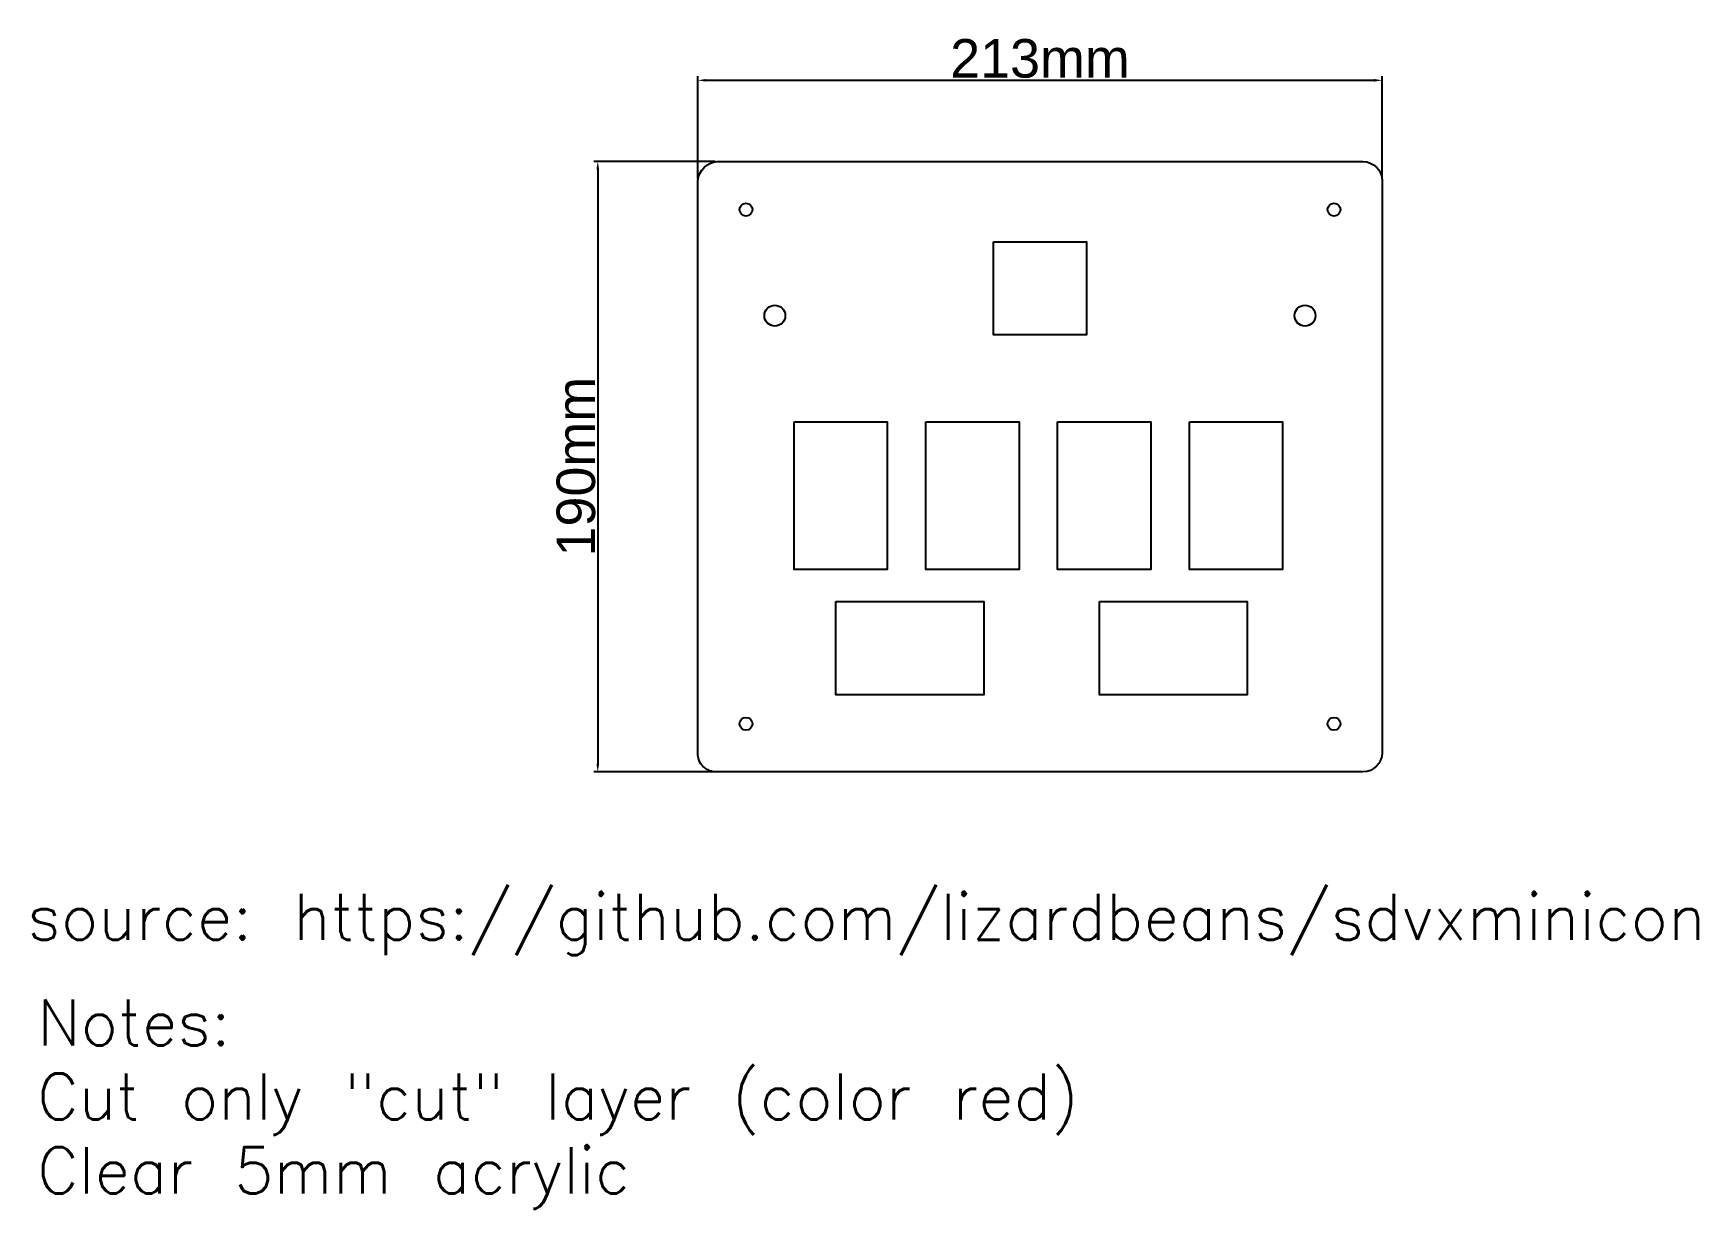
# Model space of a CAD drawing. Header units: millimetres. Extents: x 1240 to 1758, y 931 to 1296.
import ezdxf

# ---------------------------------------------------------------- set-up
doc = ezdxf.new("R2010")
doc.units = ezdxf.units.MM
doc.layers.add('cut', color=10, linetype='Continuous')
doc.layers.add('text', color=80, linetype='Continuous')
doc.styles.add('beat', font='txt.shx')
doc.styles.get("Standard").update_dxf_attribs({"font": 'arial.ttf'})
doc.dimstyles.new('GRANDE', dxfattribs={"dimtxt": 12, "dimasz": 2.5, "dimexe": 1.25, "dimexo": 0.625, "dimtad": 1, "dimtxsty": 'Standard', "dimcen": 2.5, "dimadec": 0, "dimazin": 0, "dimtfac": 1, "dimtmove": 0, "dimatfit": 3, "dimfxl": 1, "dimarcsym": 0})

# ---------------------------------------------------------------- blocks, each defined once
blk = doc.blocks.new('*D3')
at = {"layer": 'Defpoints', "color": 0, "transparency": 16777216}
for p in [(1659.93, 1281.65), (1446.93, 1250.49), (1659.93, 1250.41)]:
    blk.add_point(p, dxfattribs=at)
at = {"layer": 'text', "color": 0, "lineweight": -2, "transparency": 16777216}
for p, q in [((1446.93, 1251.12), (1446.93, 1282.9)), ((1449.43, 1281.65), (1657.43, 1281.65)), ((1659.93, 1251.04), (1659.93, 1282.9))]:
    blk.add_line(p, q, dxfattribs=at)
at = {"layer": 'text', "color": 0, "transparency": 16777216}
for points in [[(1449.43, 1282.06), (1449.43, 1281.23), (1446.93, 1281.65)], [(1657.43, 1282.06), (1657.43, 1281.23), (1659.93, 1281.65)]]:
    blk.add_solid(points, dxfattribs=at)
at = {"layer": 'text', "color": 0, "transparency": 16777216, "insert": (1553.43, 1288.4), "char_height": 12, "attachment_point": 5}
blk.add_mtext('213mm', dxfattribs=at)
blk = doc.blocks.new('*D4')
at = {"layer": 'Defpoints', "color": 0, "transparency": 16777216}
for p in [(1452.93, 1256.41), (1415.81, 1066.41), (1452.93, 1066.41)]:
    blk.add_point(p, dxfattribs=at)
at = {"layer": 'text', "color": 0, "lineweight": -2, "transparency": 16777216}
for p, q in [((1452.31, 1256.41), (1414.56, 1256.41)), ((1415.81, 1253.91), (1415.81, 1068.91)), ((1452.31, 1066.41), (1414.56, 1066.41))]:
    blk.add_line(p, q, dxfattribs=at)
at = {"layer": 'text', "color": 0, "transparency": 16777216}
for points in [[(1415.39, 1253.91), (1416.23, 1253.91), (1415.81, 1256.41)], [(1415.39, 1068.91), (1416.23, 1068.91), (1415.81, 1066.41)]]:
    blk.add_solid(points, dxfattribs=at)
at = {"layer": 'text', "color": 0, "transparency": 16777216, "insert": (1409.06, 1161.41), "char_height": 12, "attachment_point": 5, "rotation": 90}
blk.add_mtext('190mm', dxfattribs=at)

msp = doc.modelspace()

# ---------------------------------------------------------------- linework, layer by layer
at = {"layer": 'cut'}
msp.add_lwpolyline([(1452.933, 1256.413), (1653.93, 1256.413, -0.4039166), (1659.93, 1250.413), (1659.93, 1072.413, -0.4123795), (1653.94, 1066.413), (1452.933, 1066.413, -0.4335222), (1446.933, 1072.334), (1446.933, 1250.492, -0.3471647)], format="xyb", close=True, dxfattribs=at)
for points in [[(1538.929, 1231.416), (1567.929, 1231.416), (1567.929, 1202.416), (1538.929, 1202.416)], [(1476.929, 1175.416), (1505.929, 1175.416), (1505.929, 1129.416), (1476.929, 1129.416)], [(1517.929, 1175.416), (1546.929, 1175.416), (1546.929, 1129.416), (1517.929, 1129.416)], [(1558.929, 1175.416), (1587.929, 1175.416), (1587.929, 1129.416), (1558.929, 1129.416)], [(1599.929, 1175.416), (1628.929, 1175.416), (1628.929, 1129.416), (1599.929, 1129.416)], [(1489.929, 1119.416), (1535.929, 1119.416), (1535.929, 1090.416), (1489.929, 1090.416)], [(1571.929, 1119.416), (1617.929, 1119.416), (1617.929, 1090.416), (1571.929, 1090.416)]]:
    msp.add_lwpolyline(points, close=True, dxfattribs=at)
for centre, radius in [((1461.933, 1241.413), 2), ((1644.933, 1241.413), 2), ((1470.929, 1208.416), 3.25), ((1635.929, 1208.416), 3.25), ((1461.933, 1081.413), 2), ((1644.933, 1081.413), 2)]:
    msp.add_circle(centre, radius, dxfattribs=at)

# ---------------------------------------------------------------- texts
at = {"layer": 'text', "style": 'beat'}
for s, height, p in [('source: https://github.com/lizardbeans/sdvxminicon', 14.32443, (1238.288, 1014.193)), ('Notes: ', 14.3244, (1241.392, 981.309)), ('Cut only "cut" layer (color red)', 14.32443, (1241.392, 958.298)), ('Clear 5mm acrylic', 14.32443, (1241.392, 935.287))]:
    msp.add_text(s, height=height, dxfattribs=at).set_placement(p)

# ---------------------------------------------------------------- dimensions: what is measured, and where the dimension line sits
at = {"layer": 'text'}
dim = msp.add_linear_dim(base=(1659.93, 1281.648), p1=(1446.933, 1250.492), p2=(1659.93, 1250.413), dimstyle='GRANDE', override={"dimpost": 'mm'}, dxfattribs=at)
dim.commit()
dim.dimension.update_dxf_attribs({"geometry": '*D3', "text_midpoint": (1553.432, 1288.404)})
dim = msp.add_linear_dim(base=(1415.81, 1066.413), p1=(1452.933, 1256.413), p2=(1452.933, 1066.413), angle=90, dimstyle='GRANDE', override={"dimpost": 'mm'}, dxfattribs=at)
dim.commit()
dim.dimension.update_dxf_attribs({"geometry": '*D4', "text_midpoint": (1409.058, 1161.413)})

doc.saveas('drawing.dxf')
